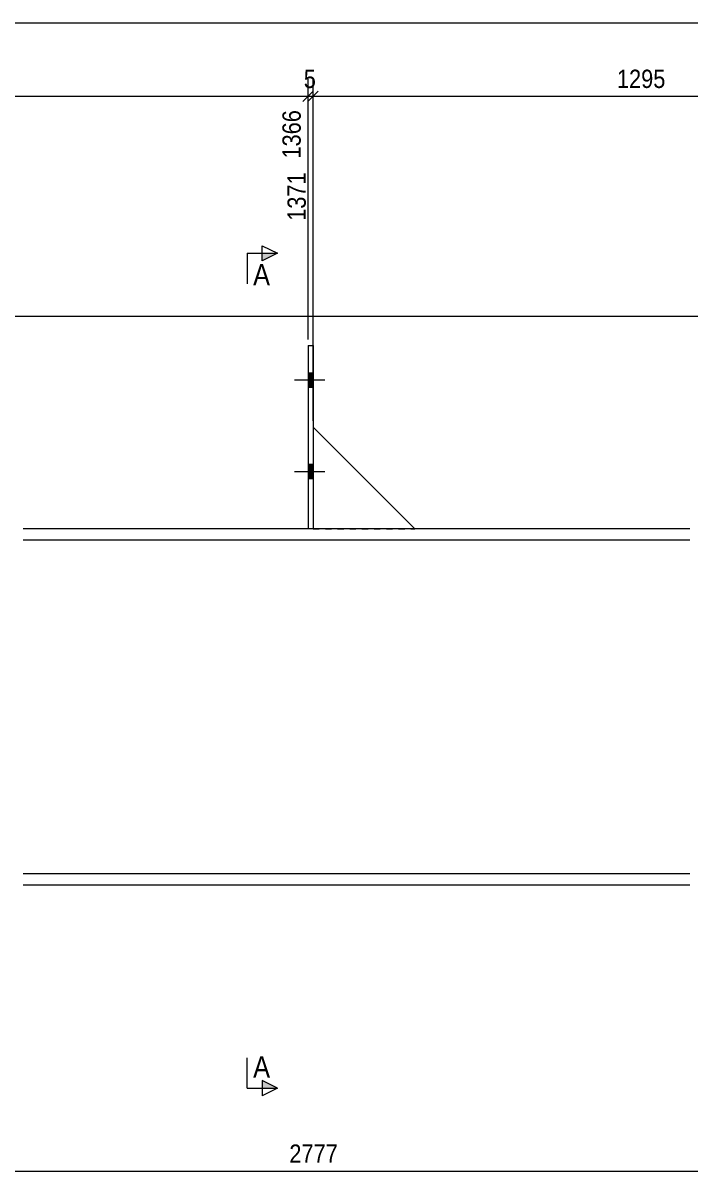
# Model space of a CAD drawing. Header units: millimetres. Extents: x 2 to 825, y 1 to 579.
# Drawn here: x 134.8 to 244.1, y 117.4 to 305.4 of the extents above; entities that cross this region are included whole.
import ezdxf

# ---------------------------------------------------------------- set-up
doc = ezdxf.new("R2010")
doc.units = ezdxf.units.MM
doc.linetypes.add('XKITLINE00', pattern=[0])
doc.linetypes.add('XKITLINE01', pattern=[4, 1, -1, 1, -1])
for name, color, linetype, lineweight in [('Bolt', 3, 'Continuous', 0), ('Dimensions', 7, 'Continuous', 0), ('Part', 2, 'Continuous', 0), ('Section', 6, 'Continuous', 0)]:
    doc.layers.add(name, color=color, linetype=linetype, lineweight=lineweight)
doc.styles.add('ARIAL', font='ARIAL.TTF')

# ---------------------------------------------------------------- blocks, each defined once
blk = doc.blocks.new('*A4')
at = {"layer": 'Bolt'}
for points in [[(181.52, 248.06), (182.35, 248.06), (182.35, 245.72), (181.52, 245.72)], [(181.52, 248.06), (182.35, 248.06), (182.35, 245.72), (181.52, 245.72)], [(181.52, 233.06), (182.35, 233.06), (182.35, 230.72), (181.52, 230.72)], [(181.52, 233.06), (182.35, 233.06), (182.35, 230.72), (181.52, 230.72)]]:
    blk.add_hatch(color=3, dxfattribs=at).paths.add_polyline_path(points, flags=17)
at = {"layer": 'Bolt', "color": 3, "linetype": 'XKITLINE00', "lineweight": 0}
for p, q in [((184.28, 246.89), (179.28, 246.89)), ((184.28, 246.89), (179.28, 246.89)), ((182.35, 248.06), (181.52, 248.06)), ((182.35, 248.06), (181.52, 248.06)), ((182.35, 245.72), (181.52, 245.72)), ((182.35, 245.72), (181.52, 245.72)), ((184.28, 231.89), (179.28, 231.89)), ((184.28, 231.89), (179.28, 231.89)), ((182.35, 233.06), (181.52, 233.06)), ((182.35, 233.06), (181.52, 233.06)), ((182.35, 230.72), (181.52, 230.72)), ((182.35, 230.72), (181.52, 230.72))]:
    blk.add_line(p, q, dxfattribs=at)
blk = doc.blocks.new('*A10')
at = {"layer": 'Part', "color": 2, "linetype": 'XKITLINE00', "lineweight": 0}
for p, q in [((244.02, 222.56), (134.88, 222.56)), ((244.02, 220.72), (134.88, 220.72)), ((244.02, 166.06), (134.88, 166.06)), ((244.02, 164.22), (134.88, 164.22))]:
    blk.add_line(p, q, dxfattribs=at)
blk = doc.blocks.new('*A13')
at = {"layer": 'Part', "color": 2, "linetype": 'XKITLINE00', "lineweight": 0}
blk.add_line((199.02, 222.56), (182.35, 239.22), dxfattribs=at)
at = {"layer": 'Part', "color": 7, "linetype": 'XKITLINE01', "lineweight": 0}
for p, q in [((182.35, 239.22), (182.35, 222.56)), ((182.35, 222.56), (199.02, 222.56))]:
    blk.add_line(p, q, dxfattribs=at)
blk = doc.blocks.new('*A14')
at = {"layer": 'Part', "color": 2, "linetype": 'XKITLINE00', "lineweight": 0}
for p, q in [((181.52, 252.56), (182.35, 252.56)), ((181.52, 252.56), (181.52, 222.56)), ((182.35, 252.56), (182.35, 222.56))]:
    blk.add_line(p, q, dxfattribs=at)
at = {"layer": 'Part', "color": 7, "linetype": 'XKITLINE01', "lineweight": 0}
blk.add_line((182.35, 222.56), (181.52, 222.56), dxfattribs=at)
blk = doc.blocks.new('*A82')
at = {"layer": 'Section'}
for points in [[(174.02, 267.67), (176.52, 267.67), (174.02, 266.42)], [(174.02, 132.19), (176.52, 130.94), (174.02, 130.94)]]:
    blk.add_hatch(color=3, dxfattribs=at).paths.add_polyline_path(points, flags=17)
at = {"layer": 'Section', "color": 3, "linetype": 'XKITLINE00', "lineweight": 0}
for p, q in [((174.02, 266.42), (174.02, 268.92)), ((174.02, 268.92), (176.52, 267.67)), ((176.52, 267.67), (174.02, 266.42)), ((176.52, 130.94), (174.02, 132.19)), ((174.02, 132.19), (174.02, 129.69)), ((176.52, 130.94), (174.02, 129.69))]:
    blk.add_line(p, q, dxfattribs=at)
at = {"layer": 'Section', "color": 1, "linetype": 'XKITLINE00', "lineweight": 0}
for p, q in [((171.52, 267.67), (171.52, 262.67)), ((171.52, 267.67), (176.52, 267.67)), ((171.52, 130.94), (171.52, 135.94)), ((171.52, 130.94), (176.52, 130.94))]:
    blk.add_line(p, q, dxfattribs=at)
at = {"layer": 'Section', "color": 7, "style": 'ARIAL', "width": 0.85}
for p in [(172.52, 262.42), (172.52, 132.69)]:
    blk.add_text('A', height=3.5, dxfattribs=at).set_placement(p)
blk = doc.blocks.new('*A87')
at = {"layer": 'Dimensions', "color": 7, "linetype": 'XKITLINE00', "lineweight": 0}
blk.add_line((56.45, 305.39), (657.79, 305.39), dxfattribs=at)
blk = doc.blocks.new('*A88')
at = {"layer": 'Dimensions', "color": 7, "linetype": 'XKITLINE00', "lineweight": 0}
blk.add_line((56.45, 257.39), (655.13, 257.39), dxfattribs=at)
blk = doc.blocks.new('*A95')
at = {"layer": 'Dimensions', "color": 7, "linetype": 'XKITLINE00', "lineweight": 0}
blk.add_line((56.45, 117.39), (309.35, 117.39), dxfattribs=at)
at = {"layer": 'Dimensions', "color": 3, "style": 'ARIAL', "width": 0.85}
blk.add_text('2777', height=3, dxfattribs=at).set_placement((178.45, 118.74))
blk = doc.blocks.new('*A101')
at = {"layer": 'Dimensions', "color": 7, "linetype": 'XKITLINE00', "lineweight": 0}
for p, q in [((68.25, 240.22), (68.25, 296.24)), ((181.52, 253.56), (181.52, 296.24)), ((69.1, 294.24), (67.4, 292.54)), ((68.25, 293.39), (181.52, 293.39)), ((182.37, 294.24), (180.67, 292.54))]:
    blk.add_line(p, q, dxfattribs=at)
at = {"layer": 'Dimensions', "color": 3}
for p in [(68.25, 293.39), (181.52, 293.39)]:
    blk.add_point(p, dxfattribs=at)
at = {"layer": 'Dimensions', "color": 3, "style": 'ARIAL', "width": 0.85}
blk.add_text('1295', height=3, dxfattribs=at).set_placement((120.43, 294.74))
blk.add_text('1366', height=3, rotation=90.0002, dxfattribs=at).set_placement((180.32, 283.19))
blk = doc.blocks.new('*A102')
at = {"layer": 'Dimensions', "color": 7, "linetype": 'XKITLINE00', "lineweight": 0}
for p, q in [((181.52, 253.56), (181.52, 296.24)), ((182.35, 240.22), (182.35, 296.24)), ((182.37, 294.24), (180.67, 292.54)), ((183.2, 294.24), (181.5, 292.54)), ((181.52, 293.39), (182.35, 293.39))]:
    blk.add_line(p, q, dxfattribs=at)
at = {"layer": 'Dimensions', "color": 3}
for p in [(181.52, 293.39), (182.35, 293.39)]:
    blk.add_point(p, dxfattribs=at)
at = {"layer": 'Dimensions', "color": 3, "style": 'ARIAL', "width": 0.85}
blk.add_text('5', height=3, dxfattribs=at).set_placement((180.82, 294.74))
blk.add_text('1371', height=3, rotation=90.0002, dxfattribs=at).set_placement((181.15, 272.99))
blk = doc.blocks.new('*A103')
at = {"layer": 'Dimensions', "color": 7, "linetype": 'XKITLINE00', "lineweight": 0}
for p, q in [((182.35, 240.22), (182.35, 296.24)), ((290.75, 253.56), (290.75, 296.24)), ((183.2, 294.24), (181.5, 292.54)), ((182.35, 293.39), (290.75, 293.39)), ((291.6, 294.24), (289.9, 292.54))]:
    blk.add_line(p, q, dxfattribs=at)
at = {"layer": 'Dimensions', "color": 3}
for p in [(182.35, 293.39), (290.75, 293.39)]:
    blk.add_point(p, dxfattribs=at)
at = {"layer": 'Dimensions', "color": 3, "style": 'ARIAL', "width": 0.85}
blk.add_text('1295', height=3, dxfattribs=at).set_placement((232.1, 294.74))
blk.add_text('2666', height=3, rotation=90.0002, dxfattribs=at).set_placement((289.55, 283.19))

msp = doc.modelspace()

# ---------------------------------------------------------------- block references
at = {"lineweight": 0}
for name in ['*A87', '*A101', '*A102', '*A103', '*A82', '*A88', '*A14', '*A4', '*A13', '*A95']:
    msp.add_blockref(name, (0, 0), dxfattribs=at)
at = {"layer": 'Part', "lineweight": 0}
msp.add_blockref('*A10', (0, 0), dxfattribs=at)

doc.saveas('drawing.dxf')
